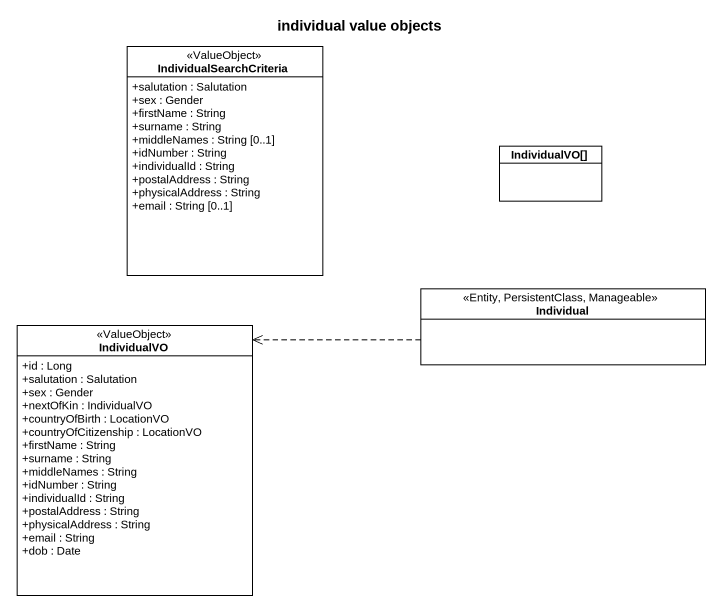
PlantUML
@startuml
title individual value objects
hide circle
hide empty members
skinparam classAttributeIconSize 0
class IndividualSearchCriteria <<ValueObject>> {
  +salutation : Salutation
  +sex : Gender
  +firstName : String
  +surname : String
  +middleNames : String [0..1]
  +idNumber : String
  +individualId : String
  +postalAddress : String
  +physicalAddress : String
  +email : String [0..1]
}
class "IndividualVO[]" as IndividualVO
class Individual <<Entity, PersistentClass, Manageable>>
class "IndividualVO" as IndividualVO_2 <<ValueObject>> {
  +id : Long
  +salutation : Salutation
  +sex : Gender
  +nextOfKin : IndividualVO
  +countryOfBirth : LocationVO
  +countryOfCitizenship : LocationVO
  +firstName : String
  +surname : String
  +middleNames : String
  +idNumber : String
  +individualId : String
  +postalAddress : String
  +physicalAddress : String
  +email : String
  +dob : Date
}
Individual .left.> IndividualVO_2
@enduml
